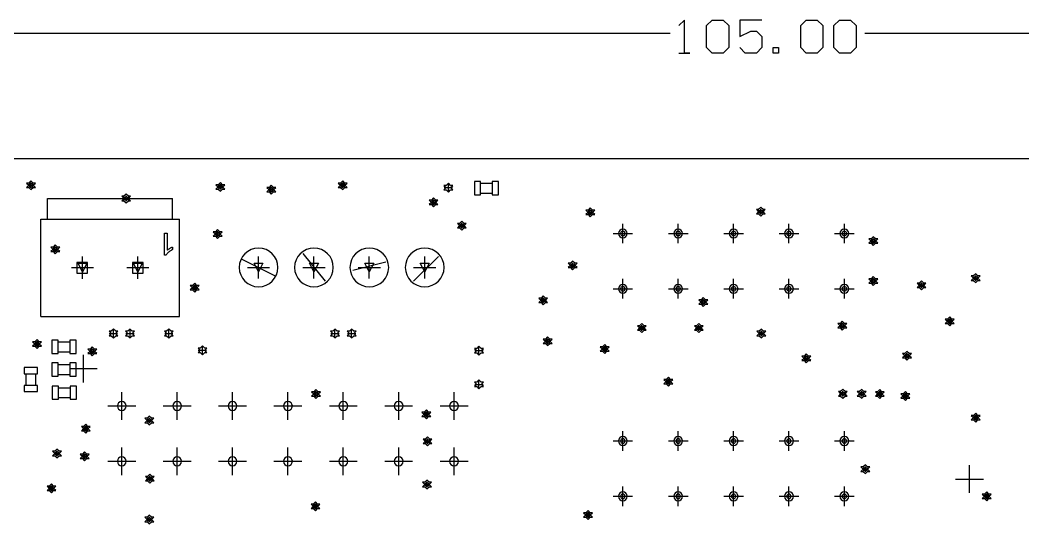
# Model space of a CAD drawing. Extents: x -1.38 to 3.87, y -2.67 to 0.8.
# Drawn here: x -0.184 to 1.627, y -0.113 to 0.798 of the extents above; entities that cross this region are included whole.
import ezdxf

# ---------------------------------------------------------------- set-up
doc = ezdxf.new("R2010")
doc.units = 0
doc.layers.get('0').update_dxf_attribs({"linetype": 'CONTINUOUS'})
for name, color, linetype in [('gd1', 1, 'CONTINUOUS'), ('gg1', 1, 'CONTINUOUS'), ('gm1', 6, 'CONTINUOUS'), ('gm8', 1, 'CONTINUOUS')]:
    doc.layers.add(name, color=color, linetype=linetype)

# ---------------------------------------------------------------- blocks, each defined once
blk = doc.blocks.new('D22')
blk.add_lwpolyline([(-0.0059, -0.012), (0.0059, -0.012), (0.0059, 0.012), (-0.0059, 0.012)], close=True)
blk = doc.blocks.new('D23')
blk.add_lwpolyline([(-0.0055, -0.012), (0.0055, -0.012), (0.0055, 0.012), (-0.0055, 0.012)], close=True)
blk = doc.blocks.new('D24')
blk.add_lwpolyline([(-0.012, -0.0059), (0.012, -0.0059), (0.012, 0.0059), (-0.012, 0.0059)], close=True)
blk = doc.blocks.new('D25')
blk.add_lwpolyline([(-0.012, -0.0055), (0.012, -0.0055), (0.012, 0.0055), (-0.012, 0.0055)], close=True)
blk = doc.blocks.new('D30')
blk.add_lwpolyline([(-0.00935, -0.0097), (0.00935, -0.0097), (0.00935, 0.0097), (-0.00935, 0.0097)], close=True)
blk = doc.blocks.new('D31')
blk.add_lwpolyline([(-0.0095, -0.0097), (0.0095, -0.0097), (0.0095, 0.0097), (-0.0095, 0.0097)], close=True)
blk = doc.blocks.new('D55')
blk.add_lwpolyline([(-0.0059, -0.012), (0.0059, -0.012), (0.0059, 0.012), (-0.0059, 0.012)], close=True)

msp = doc.modelspace()

# ---------------------------------------------------------------- linework, layer by layer
at = {"layer": 'gd1', "color": 1}
for points in [[(-0.164, 0.491), (-0.16, 0.495), (-0.156, 0.495), (-0.16, 0.499), (-0.156, 0.503), (-0.16, 0.503), (-0.164, 0.507), (-0.168, 0.503), (-0.172, 0.503), (-0.168, 0.499), (-0.172, 0.495), (-0.168, 0.495), (-0.164, 0.491)], [(-0.164, 0.495), (-0.162, 0.497), (-0.16, 0.497), (-0.162, 0.499), (-0.16, 0.501), (-0.162, 0.501), (-0.164, 0.503), (-0.166, 0.501), (-0.168, 0.501), (-0.166, 0.499), (-0.168, 0.497), (-0.166, 0.497), (-0.164, 0.495)], [(0.178, 0.488), (0.182, 0.492), (0.186, 0.492), (0.182, 0.496), (0.186, 0.5), (0.182, 0.5), (0.178, 0.504), (0.174, 0.5), (0.17, 0.5), (0.174, 0.496), (0.17, 0.492), (0.174, 0.492), (0.178, 0.488)], [(0.178, 0.492), (0.18, 0.494), (0.182, 0.494), (0.18, 0.496), (0.182, 0.498), (0.18, 0.498), (0.178, 0.5), (0.176, 0.498), (0.174, 0.498), (0.176, 0.496), (0.174, 0.494), (0.176, 0.494), (0.178, 0.492)], [(0.27, 0.483), (0.274, 0.487), (0.278, 0.487), (0.274, 0.491), (0.278, 0.495), (0.274, 0.495), (0.27, 0.499), (0.266, 0.495), (0.262, 0.495), (0.266, 0.491), (0.262, 0.487), (0.266, 0.487), (0.27, 0.483)], [(0.27, 0.487), (0.272, 0.489), (0.274, 0.489), (0.272, 0.491), (0.274, 0.493), (0.272, 0.493), (0.27, 0.495), (0.268, 0.493), (0.266, 0.493), (0.268, 0.491), (0.266, 0.489), (0.268, 0.489), (0.27, 0.487)], [(0.399, 0.491), (0.403, 0.495), (0.407, 0.495), (0.403, 0.499), (0.407, 0.503), (0.403, 0.503), (0.399, 0.507), (0.395, 0.503), (0.391, 0.503), (0.395, 0.499), (0.391, 0.495), (0.395, 0.495), (0.399, 0.491)], [(0.399, 0.495), (0.401, 0.497), (0.403, 0.497), (0.401, 0.499), (0.403, 0.501), (0.401, 0.501), (0.399, 0.503), (0.397, 0.501), (0.395, 0.501), (0.397, 0.499), (0.395, 0.497), (0.397, 0.497), (0.399, 0.495)], [(0.5897, 0.4867), (0.5937, 0.4907), (0.5977, 0.4907), (0.5937, 0.4947), (0.5977, 0.4987), (0.5937, 0.4987), (0.5897, 0.5027), (0.5857, 0.4987), (0.5817, 0.4987), (0.5857, 0.4947), (0.5817, 0.4907), (0.5857, 0.4907), (0.5897, 0.4867)], [(0.008, 0.467), (0.012, 0.471), (0.016, 0.471), (0.012, 0.475), (0.016, 0.479), (0.012, 0.479), (0.008, 0.483), (0.004, 0.479), (0, 0.479), (0.004, 0.475), (0, 0.471), (0.004, 0.471), (0.008, 0.467)], [(0.008, 0.471), (0.01, 0.473), (0.012, 0.473), (0.01, 0.475), (0.012, 0.477), (0.01, 0.477), (0.008, 0.479), (0.006, 0.477), (0.004, 0.477), (0.006, 0.475), (0.004, 0.473), (0.006, 0.473), (0.008, 0.471)], [(0.563, 0.46), (0.567, 0.464), (0.571, 0.464), (0.567, 0.468), (0.571, 0.472), (0.567, 0.472), (0.563, 0.476), (0.559, 0.472), (0.555, 0.472), (0.559, 0.468), (0.555, 0.464), (0.559, 0.464), (0.563, 0.46)], [(0.563, 0.464), (0.565, 0.466), (0.567, 0.466), (0.565, 0.468), (0.567, 0.47), (0.565, 0.47), (0.563, 0.472), (0.561, 0.47), (0.559, 0.47), (0.561, 0.468), (0.559, 0.466), (0.561, 0.466), (0.563, 0.464)], [(0.846, 0.442), (0.85, 0.446), (0.854, 0.446), (0.85, 0.45), (0.854, 0.454), (0.85, 0.454), (0.846, 0.458), (0.842, 0.454), (0.838, 0.454), (0.842, 0.45), (0.838, 0.446), (0.842, 0.446), (0.846, 0.442)], [(0.846, 0.446), (0.848, 0.448), (0.85, 0.448), (0.848, 0.45), (0.85, 0.452), (0.848, 0.452), (0.846, 0.454), (0.844, 0.452), (0.842, 0.452), (0.844, 0.45), (0.842, 0.448), (0.844, 0.448), (0.846, 0.446)], [(1.154, 0.443), (1.158, 0.447), (1.162, 0.447), (1.158, 0.451), (1.162, 0.455), (1.158, 0.455), (1.154, 0.459), (1.15, 0.455), (1.146, 0.455), (1.15, 0.451), (1.146, 0.447), (1.15, 0.447), (1.154, 0.443)], [(1.154, 0.447), (1.156, 0.449), (1.158, 0.449), (1.156, 0.451), (1.158, 0.453), (1.156, 0.453), (1.154, 0.455), (1.152, 0.453), (1.15, 0.453), (1.152, 0.451), (1.15, 0.449), (1.152, 0.449), (1.154, 0.447)], [(0.173, 0.403), (0.177, 0.407), (0.181, 0.407), (0.177, 0.411), (0.181, 0.415), (0.177, 0.415), (0.173, 0.419), (0.169, 0.415), (0.165, 0.415), (0.169, 0.411), (0.165, 0.407), (0.169, 0.407), (0.173, 0.403)], [(0.614, 0.418), (0.618, 0.422), (0.622, 0.422), (0.618, 0.426), (0.622, 0.43), (0.618, 0.43), (0.614, 0.434), (0.61, 0.43), (0.606, 0.43), (0.61, 0.426), (0.606, 0.422), (0.61, 0.422), (0.614, 0.418)], [(0.614, 0.422), (0.616, 0.424), (0.618, 0.424), (0.616, 0.426), (0.618, 0.428), (0.616, 0.428), (0.614, 0.43), (0.612, 0.428), (0.61, 0.428), (0.612, 0.426), (0.61, 0.424), (0.612, 0.424), (0.614, 0.422)], [(0.173, 0.407), (0.175, 0.409), (0.177, 0.409), (0.175, 0.411), (0.177, 0.413), (0.175, 0.413), (0.173, 0.415), (0.171, 0.413), (0.169, 0.413), (0.171, 0.411), (0.169, 0.409), (0.171, 0.409), (0.173, 0.407)], [(1.357, 0.39), (1.361, 0.394), (1.365, 0.394), (1.361, 0.398), (1.365, 0.402), (1.361, 0.402), (1.357, 0.406), (1.353, 0.402), (1.349, 0.402), (1.353, 0.398), (1.349, 0.394), (1.353, 0.394), (1.357, 0.39)], [(1.357, 0.394), (1.359, 0.396), (1.361, 0.396), (1.359, 0.398), (1.361, 0.4), (1.359, 0.4), (1.357, 0.402), (1.355, 0.4), (1.353, 0.4), (1.355, 0.398), (1.353, 0.396), (1.355, 0.396), (1.357, 0.394)], [(-0.12, 0.375), (-0.116, 0.379), (-0.112, 0.379), (-0.116, 0.383), (-0.112, 0.387), (-0.116, 0.387), (-0.12, 0.391), (-0.124, 0.387), (-0.128, 0.387), (-0.124, 0.383), (-0.128, 0.379), (-0.124, 0.379), (-0.12, 0.375)], [(-0.12, 0.379), (-0.118, 0.381), (-0.116, 0.381), (-0.118, 0.383), (-0.116, 0.385), (-0.118, 0.385), (-0.12, 0.387), (-0.122, 0.385), (-0.124, 0.385), (-0.122, 0.383), (-0.124, 0.381), (-0.122, 0.381), (-0.12, 0.379)], [(-0.071, 0.342), (-0.079, 0.358), (-0.063, 0.358), (-0.071, 0.342)], [(0.029, 0.342), (0.021, 0.358), (0.037, 0.358), (0.029, 0.342)], [(0.247, 0.3424), (0.239, 0.3584), (0.255, 0.3584), (0.247, 0.3424)], [(0.347, 0.3424), (0.339, 0.3584), (0.355, 0.3584), (0.347, 0.3424)], [(0.447, 0.3424), (0.439, 0.3584), (0.455, 0.3584), (0.447, 0.3424)], [(0.547, 0.3424), (0.539, 0.3584), (0.555, 0.3584), (0.547, 0.3424)], [(0.814, 0.346), (0.818, 0.35), (0.822, 0.35), (0.818, 0.354), (0.822, 0.358), (0.818, 0.358), (0.814, 0.362), (0.81, 0.358), (0.806, 0.358), (0.81, 0.354), (0.806, 0.35), (0.81, 0.35), (0.814, 0.346)], [(0.814, 0.35), (0.816, 0.352), (0.818, 0.352), (0.816, 0.354), (0.818, 0.356), (0.816, 0.356), (0.814, 0.358), (0.812, 0.356), (0.81, 0.356), (0.812, 0.354), (0.81, 0.352), (0.812, 0.352), (0.814, 0.35)], [(1.357, 0.318), (1.361, 0.322), (1.365, 0.322), (1.361, 0.326), (1.365, 0.33), (1.361, 0.33), (1.357, 0.334), (1.353, 0.33), (1.349, 0.33), (1.353, 0.326), (1.349, 0.322), (1.353, 0.322), (1.357, 0.318)], [(1.357, 0.322), (1.359, 0.324), (1.361, 0.324), (1.359, 0.326), (1.361, 0.328), (1.359, 0.328), (1.357, 0.33), (1.355, 0.328), (1.353, 0.328), (1.355, 0.326), (1.353, 0.324), (1.355, 0.324), (1.357, 0.322)], [(1.444, 0.31), (1.448, 0.314), (1.452, 0.314), (1.448, 0.318), (1.452, 0.322), (1.448, 0.322), (1.444, 0.326), (1.44, 0.322), (1.436, 0.322), (1.44, 0.318), (1.436, 0.314), (1.44, 0.314), (1.444, 0.31)], [(1.542, 0.323), (1.546, 0.327), (1.55, 0.327), (1.546, 0.331), (1.55, 0.335), (1.546, 0.335), (1.542, 0.339), (1.538, 0.335), (1.534, 0.335), (1.538, 0.331), (1.534, 0.327), (1.538, 0.327), (1.542, 0.323)], [(1.542, 0.327), (1.544, 0.329), (1.546, 0.329), (1.544, 0.331), (1.546, 0.333), (1.544, 0.333), (1.542, 0.335), (1.54, 0.333), (1.538, 0.333), (1.54, 0.331), (1.538, 0.329), (1.54, 0.329), (1.542, 0.327)], [(0.1317, 0.3057), (0.1357, 0.3097), (0.1397, 0.3097), (0.1357, 0.3137), (0.1397, 0.3177), (0.1357, 0.3177), (0.1317, 0.3217), (0.1277, 0.3177), (0.1237, 0.3177), (0.1277, 0.3137), (0.1237, 0.3097), (0.1277, 0.3097), (0.1317, 0.3057)], [(0.1317, 0.3097), (0.1337, 0.3117), (0.1357, 0.3117), (0.1337, 0.3137), (0.1357, 0.3157), (0.1337, 0.3157), (0.1317, 0.3177), (0.1297, 0.3157), (0.1277, 0.3157), (0.1297, 0.3137), (0.1277, 0.3117), (0.1297, 0.3117), (0.1317, 0.3097)], [(1.444, 0.314), (1.446, 0.316), (1.448, 0.316), (1.446, 0.318), (1.448, 0.32), (1.446, 0.32), (1.444, 0.322), (1.442, 0.32), (1.44, 0.32), (1.442, 0.318), (1.44, 0.316), (1.442, 0.316), (1.444, 0.314)], [(0.761, 0.283), (0.765, 0.287), (0.769, 0.287), (0.765, 0.291), (0.769, 0.295), (0.765, 0.295), (0.761, 0.299), (0.757, 0.295), (0.753, 0.295), (0.757, 0.291), (0.753, 0.287), (0.757, 0.287), (0.761, 0.283)], [(0.761, 0.287), (0.763, 0.289), (0.765, 0.289), (0.763, 0.291), (0.765, 0.293), (0.763, 0.293), (0.761, 0.295), (0.759, 0.293), (0.757, 0.293), (0.759, 0.291), (0.757, 0.289), (0.759, 0.289), (0.761, 0.287)], [(1.05, 0.28), (1.054, 0.284), (1.058, 0.284), (1.054, 0.288), (1.058, 0.292), (1.054, 0.292), (1.05, 0.296), (1.046, 0.292), (1.042, 0.292), (1.046, 0.288), (1.042, 0.284), (1.046, 0.284), (1.05, 0.28)], [(1.05, 0.284), (1.052, 0.286), (1.054, 0.286), (1.052, 0.288), (1.054, 0.29), (1.052, 0.29), (1.05, 0.292), (1.048, 0.29), (1.046, 0.29), (1.048, 0.288), (1.046, 0.286), (1.048, 0.286), (1.05, 0.284)], [(1.495, 0.245), (1.499, 0.249), (1.503, 0.249), (1.499, 0.253), (1.503, 0.257), (1.499, 0.257), (1.495, 0.261), (1.491, 0.257), (1.487, 0.257), (1.491, 0.253), (1.487, 0.249), (1.491, 0.249), (1.495, 0.245)], [(1.495, 0.249), (1.497, 0.251), (1.499, 0.251), (1.497, 0.253), (1.499, 0.255), (1.497, 0.255), (1.495, 0.257), (1.493, 0.255), (1.491, 0.255), (1.493, 0.253), (1.491, 0.251), (1.493, 0.251), (1.495, 0.249)], [(-0.015, 0.223), (-0.011, 0.227), (-0.007, 0.227), (-0.011, 0.231), (-0.007, 0.235), (-0.011, 0.235), (-0.015, 0.239), (-0.019, 0.235), (-0.023, 0.235), (-0.019, 0.231), (-0.023, 0.227), (-0.019, 0.227), (-0.015, 0.223)], [(0.015, 0.223), (0.019, 0.227), (0.023, 0.227), (0.019, 0.231), (0.023, 0.235), (0.019, 0.235), (0.015, 0.239), (0.011, 0.235), (0.007, 0.235), (0.011, 0.231), (0.007, 0.227), (0.011, 0.227), (0.015, 0.223)], [(0.085, 0.223), (0.089, 0.227), (0.093, 0.227), (0.089, 0.231), (0.093, 0.235), (0.089, 0.235), (0.085, 0.239), (0.081, 0.235), (0.077, 0.235), (0.081, 0.231), (0.077, 0.227), (0.081, 0.227), (0.085, 0.223)], [(0.385, 0.223), (0.389, 0.227), (0.393, 0.227), (0.389, 0.231), (0.393, 0.235), (0.389, 0.235), (0.385, 0.239), (0.381, 0.235), (0.377, 0.235), (0.381, 0.231), (0.377, 0.227), (0.381, 0.227), (0.385, 0.223)], [(0.415, 0.223), (0.419, 0.227), (0.423, 0.227), (0.419, 0.231), (0.423, 0.235), (0.419, 0.235), (0.415, 0.239), (0.411, 0.235), (0.407, 0.235), (0.411, 0.231), (0.407, 0.227), (0.411, 0.227), (0.415, 0.223)], [(0.939, 0.233), (0.943, 0.237), (0.947, 0.237), (0.943, 0.241), (0.947, 0.245), (0.943, 0.245), (0.939, 0.249), (0.935, 0.245), (0.931, 0.245), (0.935, 0.241), (0.931, 0.237), (0.935, 0.237), (0.939, 0.233)], [(0.939, 0.237), (0.941, 0.239), (0.943, 0.239), (0.941, 0.241), (0.943, 0.243), (0.941, 0.243), (0.939, 0.245), (0.937, 0.243), (0.935, 0.243), (0.937, 0.241), (0.935, 0.239), (0.937, 0.239), (0.939, 0.237)], [(1.042, 0.233), (1.046, 0.237), (1.05, 0.237), (1.046, 0.241), (1.05, 0.245), (1.046, 0.245), (1.042, 0.249), (1.038, 0.245), (1.034, 0.245), (1.038, 0.241), (1.034, 0.237), (1.038, 0.237), (1.042, 0.233)], [(1.042, 0.237), (1.044, 0.239), (1.046, 0.239), (1.044, 0.241), (1.046, 0.243), (1.044, 0.243), (1.042, 0.245), (1.04, 0.243), (1.038, 0.243), (1.04, 0.241), (1.038, 0.239), (1.04, 0.239), (1.042, 0.237)], [(1.155, 0.223), (1.159, 0.227), (1.163, 0.227), (1.159, 0.231), (1.163, 0.235), (1.159, 0.235), (1.155, 0.239), (1.151, 0.235), (1.147, 0.235), (1.151, 0.231), (1.147, 0.227), (1.151, 0.227), (1.155, 0.223)], [(1.301, 0.237), (1.305, 0.241), (1.309, 0.241), (1.305, 0.245), (1.309, 0.249), (1.305, 0.249), (1.301, 0.253), (1.297, 0.249), (1.293, 0.249), (1.297, 0.245), (1.293, 0.241), (1.297, 0.241), (1.301, 0.237)], [(1.301, 0.241), (1.303, 0.243), (1.305, 0.243), (1.303, 0.245), (1.305, 0.247), (1.303, 0.247), (1.301, 0.249), (1.299, 0.247), (1.297, 0.247), (1.299, 0.245), (1.297, 0.243), (1.299, 0.243), (1.301, 0.241)], [(-0.153, 0.204), (-0.149, 0.208), (-0.145, 0.208), (-0.149, 0.212), (-0.145, 0.216), (-0.149, 0.216), (-0.153, 0.22), (-0.157, 0.216), (-0.161, 0.216), (-0.157, 0.212), (-0.161, 0.208), (-0.157, 0.208), (-0.153, 0.204)], [(0.769, 0.209), (0.773, 0.213), (0.777, 0.213), (0.773, 0.217), (0.777, 0.221), (0.773, 0.221), (0.769, 0.225), (0.765, 0.221), (0.761, 0.221), (0.765, 0.217), (0.761, 0.213), (0.765, 0.213), (0.769, 0.209)], [(0.769, 0.213), (0.771, 0.215), (0.773, 0.215), (0.771, 0.217), (0.773, 0.219), (0.771, 0.219), (0.769, 0.221), (0.767, 0.219), (0.765, 0.219), (0.767, 0.217), (0.765, 0.215), (0.767, 0.215), (0.769, 0.213)], [(1.155, 0.227), (1.157, 0.229), (1.159, 0.229), (1.157, 0.231), (1.159, 0.233), (1.157, 0.233), (1.155, 0.235), (1.153, 0.233), (1.151, 0.233), (1.153, 0.231), (1.151, 0.229), (1.153, 0.229), (1.155, 0.227)], [(-0.153, 0.208), (-0.151, 0.21), (-0.149, 0.21), (-0.151, 0.212), (-0.149, 0.214), (-0.151, 0.214), (-0.153, 0.216), (-0.155, 0.214), (-0.157, 0.214), (-0.155, 0.212), (-0.157, 0.21), (-0.155, 0.21), (-0.153, 0.208)], [(-0.0533, 0.1907), (-0.0493, 0.1947), (-0.0453, 0.1947), (-0.0493, 0.1987), (-0.0453, 0.2027), (-0.0493, 0.2027), (-0.0533, 0.2067), (-0.0573, 0.2027), (-0.0613, 0.2027), (-0.0573, 0.1987), (-0.0613, 0.1947), (-0.0573, 0.1947), (-0.0533, 0.1907)], [(-0.0533, 0.1947), (-0.0513, 0.1967), (-0.0493, 0.1967), (-0.0513, 0.1987), (-0.0493, 0.2007), (-0.0513, 0.2007), (-0.0533, 0.2027), (-0.0553, 0.2007), (-0.0573, 0.2007), (-0.0553, 0.1987), (-0.0573, 0.1967), (-0.0553, 0.1967), (-0.0533, 0.1947)], [(0.1457, 0.1927), (0.1497, 0.1967), (0.1537, 0.1967), (0.1497, 0.2007), (0.1537, 0.2047), (0.1497, 0.2047), (0.1457, 0.2087), (0.1417, 0.2047), (0.1377, 0.2047), (0.1417, 0.2007), (0.1377, 0.1967), (0.1417, 0.1967), (0.1457, 0.1927)], [(0.645, 0.192), (0.649, 0.196), (0.653, 0.196), (0.649, 0.2), (0.653, 0.204), (0.649, 0.204), (0.645, 0.208), (0.641, 0.204), (0.637, 0.204), (0.641, 0.2), (0.637, 0.196), (0.641, 0.196), (0.645, 0.192)], [(0.872, 0.195), (0.876, 0.199), (0.88, 0.199), (0.876, 0.203), (0.88, 0.207), (0.876, 0.207), (0.872, 0.211), (0.868, 0.207), (0.864, 0.207), (0.868, 0.203), (0.864, 0.199), (0.868, 0.199), (0.872, 0.195)], [(0.872, 0.199), (0.874, 0.201), (0.876, 0.201), (0.874, 0.203), (0.876, 0.205), (0.874, 0.205), (0.872, 0.207), (0.87, 0.205), (0.868, 0.205), (0.87, 0.203), (0.868, 0.201), (0.87, 0.201), (0.872, 0.199)], [(1.236, 0.178), (1.24, 0.182), (1.244, 0.182), (1.24, 0.186), (1.244, 0.19), (1.24, 0.19), (1.236, 0.194), (1.232, 0.19), (1.228, 0.19), (1.232, 0.186), (1.228, 0.182), (1.232, 0.182), (1.236, 0.178)], [(1.236, 0.182), (1.238, 0.184), (1.24, 0.184), (1.238, 0.186), (1.24, 0.188), (1.238, 0.188), (1.236, 0.19), (1.234, 0.188), (1.232, 0.188), (1.234, 0.186), (1.232, 0.184), (1.234, 0.184), (1.236, 0.182)], [(1.4177, 0.1827), (1.4217, 0.1867), (1.4257, 0.1867), (1.4217, 0.1907), (1.4257, 0.1947), (1.4217, 0.1947), (1.4177, 0.1987), (1.4137, 0.1947), (1.4097, 0.1947), (1.4137, 0.1907), (1.4097, 0.1867), (1.4137, 0.1867), (1.4177, 0.1827)], [(1.4177, 0.1867), (1.4197, 0.1887), (1.4217, 0.1887), (1.4197, 0.1907), (1.4217, 0.1927), (1.4197, 0.1927), (1.4177, 0.1947), (1.4157, 0.1927), (1.4137, 0.1927), (1.4157, 0.1907), (1.4137, 0.1887), (1.4157, 0.1887), (1.4177, 0.1867)], [(0.645, 0.131), (0.649, 0.135), (0.653, 0.135), (0.649, 0.139), (0.653, 0.143), (0.649, 0.143), (0.645, 0.147), (0.641, 0.143), (0.637, 0.143), (0.641, 0.139), (0.637, 0.135), (0.641, 0.135), (0.645, 0.131)], [(0.987, 0.136), (0.991, 0.14), (0.995, 0.14), (0.991, 0.144), (0.995, 0.148), (0.991, 0.148), (0.987, 0.152), (0.983, 0.148), (0.979, 0.148), (0.983, 0.144), (0.979, 0.14), (0.983, 0.14), (0.987, 0.136)], [(0.987, 0.14), (0.989, 0.142), (0.991, 0.142), (0.989, 0.144), (0.991, 0.146), (0.989, 0.146), (0.987, 0.148), (0.985, 0.146), (0.983, 0.146), (0.985, 0.144), (0.983, 0.142), (0.985, 0.142), (0.987, 0.14)], [(0.3507, 0.1137), (0.3547, 0.1177), (0.3587, 0.1177), (0.3547, 0.1217), (0.3587, 0.1257), (0.3547, 0.1257), (0.3507, 0.1297), (0.3467, 0.1257), (0.3427, 0.1257), (0.3467, 0.1217), (0.3427, 0.1177), (0.3467, 0.1177), (0.3507, 0.1137)], [(1.302, 0.114), (1.306, 0.118), (1.31, 0.118), (1.306, 0.122), (1.31, 0.126), (1.306, 0.126), (1.302, 0.13), (1.298, 0.126), (1.294, 0.126), (1.298, 0.122), (1.294, 0.118), (1.298, 0.118), (1.302, 0.114)], [(1.336, 0.114), (1.34, 0.118), (1.344, 0.118), (1.34, 0.122), (1.344, 0.126), (1.34, 0.126), (1.336, 0.13), (1.332, 0.126), (1.328, 0.126), (1.332, 0.122), (1.328, 0.118), (1.332, 0.118), (1.336, 0.114)], [(1.3687, 0.1137), (1.3727, 0.1177), (1.3767, 0.1177), (1.3727, 0.1217), (1.3767, 0.1257), (1.3727, 0.1257), (1.3687, 0.1297), (1.3647, 0.1257), (1.3607, 0.1257), (1.3647, 0.1217), (1.3607, 0.1177), (1.3647, 0.1177), (1.3687, 0.1137)], [(0.3507, 0.1177), (0.3527, 0.1197), (0.3547, 0.1197), (0.3527, 0.1217), (0.3547, 0.1237), (0.3527, 0.1237), (0.3507, 0.1257), (0.3487, 0.1237), (0.3467, 0.1237), (0.3487, 0.1217), (0.3467, 0.1197), (0.3487, 0.1197), (0.3507, 0.1177)], [(1.302, 0.118), (1.304, 0.12), (1.306, 0.12), (1.304, 0.122), (1.306, 0.124), (1.304, 0.124), (1.302, 0.126), (1.3, 0.124), (1.298, 0.124), (1.3, 0.122), (1.298, 0.12), (1.3, 0.12), (1.302, 0.118)], [(1.336, 0.118), (1.338, 0.12), (1.34, 0.12), (1.338, 0.122), (1.34, 0.124), (1.338, 0.124), (1.336, 0.126), (1.334, 0.124), (1.332, 0.124), (1.334, 0.122), (1.332, 0.12), (1.334, 0.12), (1.336, 0.118)], [(1.3687, 0.1177), (1.3707, 0.1197), (1.3727, 0.1197), (1.3707, 0.1217), (1.3727, 0.1237), (1.3707, 0.1237), (1.3687, 0.1257), (1.3667, 0.1237), (1.3647, 0.1237), (1.3667, 0.1217), (1.3647, 0.1197), (1.3667, 0.1197), (1.3687, 0.1177)], [(1.415, 0.11), (1.419, 0.114), (1.423, 0.114), (1.419, 0.118), (1.423, 0.122), (1.419, 0.122), (1.415, 0.126), (1.411, 0.122), (1.407, 0.122), (1.411, 0.118), (1.407, 0.114), (1.411, 0.114), (1.415, 0.11)], [(1.415, 0.114), (1.417, 0.116), (1.419, 0.116), (1.417, 0.118), (1.419, 0.12), (1.417, 0.12), (1.415, 0.122), (1.413, 0.12), (1.411, 0.12), (1.413, 0.118), (1.411, 0.116), (1.413, 0.116), (1.415, 0.114)], [(0.55, 0.077), (0.554, 0.081), (0.558, 0.081), (0.554, 0.085), (0.558, 0.089), (0.554, 0.089), (0.55, 0.093), (0.546, 0.089), (0.542, 0.089), (0.546, 0.085), (0.542, 0.081), (0.546, 0.081), (0.55, 0.077)], [(0.0497, 0.0657), (0.0537, 0.0697), (0.0577, 0.0697), (0.0537, 0.0737), (0.0577, 0.0777), (0.0537, 0.0777), (0.0497, 0.0817), (0.0457, 0.0777), (0.0417, 0.0777), (0.0457, 0.0737), (0.0417, 0.0697), (0.0457, 0.0697), (0.0497, 0.0657)], [(0.0497, 0.0697), (0.0517, 0.0717), (0.0537, 0.0717), (0.0517, 0.0737), (0.0537, 0.0757), (0.0517, 0.0757), (0.0497, 0.0777), (0.0477, 0.0757), (0.0457, 0.0757), (0.0477, 0.0737), (0.0457, 0.0717), (0.0477, 0.0717), (0.0497, 0.0697)], [(0.55, 0.081), (0.552, 0.083), (0.554, 0.083), (0.552, 0.085), (0.554, 0.087), (0.552, 0.087), (0.55, 0.089), (0.548, 0.087), (0.546, 0.087), (0.548, 0.085), (0.546, 0.083), (0.548, 0.083), (0.55, 0.081)], [(1.542, 0.071), (1.546, 0.075), (1.55, 0.075), (1.546, 0.079), (1.55, 0.083), (1.546, 0.083), (1.542, 0.087), (1.538, 0.083), (1.534, 0.083), (1.538, 0.079), (1.534, 0.075), (1.538, 0.075), (1.542, 0.071)], [(1.542, 0.075), (1.544, 0.077), (1.546, 0.077), (1.544, 0.079), (1.546, 0.081), (1.544, 0.081), (1.542, 0.083), (1.54, 0.081), (1.538, 0.081), (1.54, 0.079), (1.538, 0.077), (1.54, 0.077), (1.542, 0.075)], [(-0.065, 0.051), (-0.061, 0.055), (-0.057, 0.055), (-0.061, 0.059), (-0.057, 0.063), (-0.061, 0.063), (-0.065, 0.067), (-0.069, 0.063), (-0.073, 0.063), (-0.069, 0.059), (-0.073, 0.055), (-0.069, 0.055), (-0.065, 0.051)], [(-0.065, 0.055), (-0.063, 0.057), (-0.061, 0.057), (-0.063, 0.059), (-0.061, 0.061), (-0.063, 0.061), (-0.065, 0.063), (-0.067, 0.061), (-0.069, 0.061), (-0.067, 0.059), (-0.069, 0.057), (-0.067, 0.057), (-0.065, 0.055)], [(0.552, 0.028), (0.556, 0.032), (0.56, 0.032), (0.556, 0.036), (0.56, 0.04), (0.556, 0.04), (0.552, 0.044), (0.548, 0.04), (0.544, 0.04), (0.548, 0.036), (0.544, 0.032), (0.548, 0.032), (0.552, 0.028)], [(0.552, 0.032), (0.554, 0.034), (0.556, 0.034), (0.554, 0.036), (0.556, 0.038), (0.554, 0.038), (0.552, 0.04), (0.55, 0.038), (0.548, 0.038), (0.55, 0.036), (0.548, 0.034), (0.55, 0.034), (0.552, 0.032)], [(-0.117, 0.006), (-0.113, 0.01), (-0.109, 0.01), (-0.113, 0.014), (-0.109, 0.018), (-0.113, 0.018), (-0.117, 0.022), (-0.121, 0.018), (-0.125, 0.018), (-0.121, 0.014), (-0.125, 0.01), (-0.121, 0.01), (-0.117, 0.006)], [(-0.117, 0.01), (-0.115, 0.012), (-0.113, 0.012), (-0.115, 0.014), (-0.113, 0.016), (-0.115, 0.016), (-0.117, 0.018), (-0.119, 0.016), (-0.121, 0.016), (-0.119, 0.014), (-0.121, 0.012), (-0.119, 0.012), (-0.117, 0.01)], [(-0.067, 0.001), (-0.063, 0.005), (-0.059, 0.005), (-0.063, 0.009), (-0.059, 0.013), (-0.063, 0.013), (-0.067, 0.017), (-0.071, 0.013), (-0.075, 0.013), (-0.071, 0.009), (-0.075, 0.005), (-0.071, 0.005), (-0.067, 0.001)], [(-0.067, 0.005), (-0.065, 0.007), (-0.063, 0.007), (-0.065, 0.009), (-0.063, 0.011), (-0.065, 0.011), (-0.067, 0.013), (-0.069, 0.011), (-0.071, 0.011), (-0.069, 0.009), (-0.071, 0.007), (-0.069, 0.007), (-0.067, 0.005)], [(1.3427, -0.0223), (1.3467, -0.0183), (1.3507, -0.0183), (1.3467, -0.0143), (1.3507, -0.0103), (1.3467, -0.0103), (1.3427, -0.0063), (1.3387, -0.0103), (1.3347, -0.0103), (1.3387, -0.0143), (1.3347, -0.0183), (1.3387, -0.0183), (1.3427, -0.0223)], [(1.3427, -0.0183), (1.3447, -0.0163), (1.3467, -0.0163), (1.3447, -0.0143), (1.3467, -0.0123), (1.3447, -0.0123), (1.3427, -0.0103), (1.3407, -0.0123), (1.3387, -0.0123), (1.3407, -0.0143), (1.3387, -0.0163), (1.3407, -0.0163), (1.3427, -0.0183)], [(0.0507, -0.0393), (0.0547, -0.0353), (0.0587, -0.0353), (0.0547, -0.0313), (0.0587, -0.0273), (0.0547, -0.0273), (0.0507, -0.0233), (0.0467, -0.0273), (0.0427, -0.0273), (0.0467, -0.0313), (0.0427, -0.0353), (0.0467, -0.0353), (0.0507, -0.0393)], [(0.0507, -0.0353), (0.0527, -0.0333), (0.0547, -0.0333), (0.0527, -0.0313), (0.0547, -0.0293), (0.0527, -0.0293), (0.0507, -0.0273), (0.0487, -0.0293), (0.0467, -0.0293), (0.0487, -0.0313), (0.0467, -0.0333), (0.0487, -0.0333), (0.0507, -0.0353)], [(0.551, -0.05), (0.555, -0.046), (0.559, -0.046), (0.555, -0.042), (0.559, -0.038), (0.555, -0.038), (0.551, -0.034), (0.547, -0.038), (0.543, -0.038), (0.547, -0.042), (0.543, -0.046), (0.547, -0.046), (0.551, -0.05)], [(-0.127, -0.057), (-0.123, -0.053), (-0.119, -0.053), (-0.123, -0.049), (-0.119, -0.045), (-0.123, -0.045), (-0.127, -0.041), (-0.131, -0.045), (-0.135, -0.045), (-0.131, -0.049), (-0.135, -0.053), (-0.131, -0.053), (-0.127, -0.057)], [(-0.127, -0.053), (-0.125, -0.051), (-0.123, -0.051), (-0.125, -0.049), (-0.123, -0.047), (-0.125, -0.047), (-0.127, -0.045), (-0.129, -0.047), (-0.131, -0.047), (-0.129, -0.049), (-0.131, -0.051), (-0.129, -0.051), (-0.127, -0.053)], [(0.551, -0.046), (0.553, -0.044), (0.555, -0.044), (0.553, -0.042), (0.555, -0.04), (0.553, -0.04), (0.551, -0.038), (0.549, -0.04), (0.547, -0.04), (0.549, -0.042), (0.547, -0.044), (0.549, -0.044), (0.551, -0.046)], [(1.5617, -0.0713), (1.5657, -0.0673), (1.5697, -0.0673), (1.5657, -0.0633), (1.5697, -0.0593), (1.5657, -0.0593), (1.5617, -0.0553), (1.5577, -0.0593), (1.5537, -0.0593), (1.5577, -0.0633), (1.5537, -0.0673), (1.5577, -0.0673), (1.5617, -0.0713)], [(1.5617, -0.0673), (1.5637, -0.0653), (1.5657, -0.0653), (1.5637, -0.0633), (1.5657, -0.0613), (1.5637, -0.0613), (1.5617, -0.0593), (1.5597, -0.0613), (1.5577, -0.0613), (1.5597, -0.0633), (1.5577, -0.0653), (1.5597, -0.0653), (1.5617, -0.0673)], [(0.3497, -0.0893), (0.3537, -0.0853), (0.3577, -0.0853), (0.3537, -0.0813), (0.3577, -0.0773), (0.3537, -0.0773), (0.3497, -0.0733), (0.3457, -0.0773), (0.3417, -0.0773), (0.3457, -0.0813), (0.3417, -0.0853), (0.3457, -0.0853), (0.3497, -0.0893)], [(0.3497, -0.0853), (0.3517, -0.0833), (0.3537, -0.0833), (0.3517, -0.0813), (0.3537, -0.0793), (0.3517, -0.0793), (0.3497, -0.0773), (0.3477, -0.0793), (0.3457, -0.0793), (0.3477, -0.0813), (0.3457, -0.0833), (0.3477, -0.0833), (0.3497, -0.0853)], [(0.842, -0.105), (0.846, -0.101), (0.85, -0.101), (0.846, -0.097), (0.85, -0.093), (0.846, -0.093), (0.842, -0.089), (0.838, -0.093), (0.834, -0.093), (0.838, -0.097), (0.834, -0.101), (0.838, -0.101), (0.842, -0.105)], [(0.0497, -0.1133), (0.0537, -0.1093), (0.0577, -0.1093), (0.0537, -0.1053), (0.0577, -0.1013), (0.0537, -0.1013), (0.0497, -0.0973), (0.0457, -0.1013), (0.0417, -0.1013), (0.0457, -0.1053), (0.0417, -0.1093), (0.0457, -0.1093), (0.0497, -0.1133)], [(0.0497, -0.1093), (0.0517, -0.1073), (0.0537, -0.1073), (0.0517, -0.1053), (0.0537, -0.1033), (0.0517, -0.1033), (0.0497, -0.1013), (0.0477, -0.1033), (0.0457, -0.1033), (0.0477, -0.1053), (0.0457, -0.1073), (0.0477, -0.1073), (0.0497, -0.1093)], [(0.842, -0.101), (0.844, -0.099), (0.846, -0.099), (0.844, -0.097), (0.846, -0.095), (0.844, -0.095), (0.842, -0.093), (0.84, -0.095), (0.838, -0.095), (0.84, -0.097), (0.838, -0.099), (0.84, -0.099), (0.842, -0.101)]]:
    msp.add_lwpolyline(points, dxfattribs=at)
for points in [[(0.9127, 0.4117), (0.9127, 0.4117), (0.9127, 0.4117, 1), (0.8967, 0.4117), (0.8967, 0.4117), (0.8967, 0.4117, 1), (0.9127, 0.4117), (0.9127, 0.4117)], [(1.0127, 0.4117), (1.0127, 0.4117), (1.0127, 0.4117, 1), (0.9967, 0.4117), (0.9967, 0.4117), (0.9967, 0.4117, 1), (1.0127, 0.4117), (1.0127, 0.4117)], [(1.1127, 0.4117), (1.1127, 0.4117), (1.1127, 0.4117, 1), (1.0967, 0.4117), (1.0967, 0.4117), (1.0967, 0.4117, 1), (1.1127, 0.4117), (1.1127, 0.4117)], [(1.2127, 0.4117), (1.2127, 0.4117), (1.2127, 0.4117, 1), (1.1967, 0.4117), (1.1967, 0.4117), (1.1967, 0.4117, 1), (1.2127, 0.4117), (1.2127, 0.4117)], [(1.3127, 0.4117), (1.3127, 0.4117), (1.3127, 0.4117, 1), (1.2967, 0.4117), (1.2967, 0.4117), (1.2967, 0.4117, 1), (1.3127, 0.4117), (1.3127, 0.4117)], [(0.9087, 0.4117), (0.9087, 0.4117), (0.9087, 0.4117, 1), (0.9007, 0.4117), (0.9007, 0.4117), (0.9007, 0.4117, 1), (0.9087, 0.4117), (0.9087, 0.4117)], [(1.0087, 0.4117), (1.0087, 0.4117), (1.0087, 0.4117, 1), (1.0007, 0.4117), (1.0007, 0.4117), (1.0007, 0.4117, 1), (1.0087, 0.4117), (1.0087, 0.4117)], [(1.1087, 0.4117), (1.1087, 0.4117), (1.1087, 0.4117, 1), (1.1007, 0.4117), (1.1007, 0.4117), (1.1007, 0.4117, 1), (1.1087, 0.4117), (1.1087, 0.4117)], [(1.2087, 0.4117), (1.2087, 0.4117), (1.2087, 0.4117, 1), (1.2007, 0.4117), (1.2007, 0.4117), (1.2007, 0.4117, 1), (1.2087, 0.4117), (1.2087, 0.4117)], [(1.3087, 0.4117), (1.3087, 0.4117), (1.3087, 0.4117, 1), (1.3007, 0.4117), (1.3007, 0.4117), (1.3007, 0.4117, 1), (1.3087, 0.4117), (1.3087, 0.4117)], [(0.9127, 0.3117), (0.9127, 0.3117), (0.9127, 0.3117, 1), (0.8967, 0.3117), (0.8967, 0.3117), (0.8967, 0.3117, 1), (0.9127, 0.3117), (0.9127, 0.3117)], [(0.9087, 0.3117), (0.9087, 0.3117), (0.9087, 0.3117, 1), (0.9007, 0.3117), (0.9007, 0.3117), (0.9007, 0.3117, 1), (0.9087, 0.3117), (0.9087, 0.3117)], [(1.0127, 0.3117), (1.0127, 0.3117), (1.0127, 0.3117, 1), (0.9967, 0.3117), (0.9967, 0.3117), (0.9967, 0.3117, 1), (1.0127, 0.3117), (1.0127, 0.3117)], [(1.0087, 0.3117), (1.0087, 0.3117), (1.0087, 0.3117, 1), (1.0007, 0.3117), (1.0007, 0.3117), (1.0007, 0.3117, 1), (1.0087, 0.3117), (1.0087, 0.3117)], [(1.1127, 0.3117), (1.1127, 0.3117), (1.1127, 0.3117, 1), (1.0967, 0.3117), (1.0967, 0.3117), (1.0967, 0.3117, 1), (1.1127, 0.3117), (1.1127, 0.3117)], [(1.1087, 0.3117), (1.1087, 0.3117), (1.1087, 0.3117, 1), (1.1007, 0.3117), (1.1007, 0.3117), (1.1007, 0.3117, 1), (1.1087, 0.3117), (1.1087, 0.3117)], [(1.2127, 0.3117), (1.2127, 0.3117), (1.2127, 0.3117, 1), (1.1967, 0.3117), (1.1967, 0.3117), (1.1967, 0.3117, 1), (1.2127, 0.3117), (1.2127, 0.3117)], [(1.2087, 0.3117), (1.2087, 0.3117), (1.2087, 0.3117, 1), (1.2007, 0.3117), (1.2007, 0.3117), (1.2007, 0.3117, 1), (1.2087, 0.3117), (1.2087, 0.3117)], [(1.3127, 0.3117), (1.3127, 0.3117), (1.3127, 0.3117, 1), (1.2967, 0.3117), (1.2967, 0.3117), (1.2967, 0.3117, 1), (1.3127, 0.3117), (1.3127, 0.3117)], [(1.3087, 0.3117), (1.3087, 0.3117), (1.3087, 0.3117, 1), (1.3007, 0.3117), (1.3007, 0.3117), (1.3007, 0.3117, 1), (1.3087, 0.3117), (1.3087, 0.3117)], [(0.008, 0.1), (0.008, 0.1), (0.008, 0.1, 1), (-0.008, 0.1), (-0.008, 0.1), (-0.008, 0.1, 1), (0.008, 0.1), (0.008, 0.1)], [(0.108, 0.1), (0.108, 0.1), (0.108, 0.1, 1), (0.092, 0.1), (0.092, 0.1), (0.092, 0.1, 1), (0.108, 0.1), (0.108, 0.1)], [(0.208, 0.1), (0.208, 0.1), (0.208, 0.1, 1), (0.192, 0.1), (0.192, 0.1), (0.192, 0.1, 1), (0.208, 0.1), (0.208, 0.1)], [(0.308, 0.1), (0.308, 0.1), (0.308, 0.1, 1), (0.292, 0.1), (0.292, 0.1), (0.292, 0.1, 1), (0.308, 0.1), (0.308, 0.1)], [(0.408, 0.1), (0.408, 0.1), (0.408, 0.1, 1), (0.392, 0.1), (0.392, 0.1), (0.392, 0.1, 1), (0.408, 0.1), (0.408, 0.1)], [(0.508, 0.1), (0.508, 0.1), (0.508, 0.1, 1), (0.492, 0.1), (0.492, 0.1), (0.492, 0.1, 1), (0.508, 0.1), (0.508, 0.1)], [(0.608, 0.1), (0.608, 0.1), (0.608, 0.1, 1), (0.592, 0.1), (0.592, 0.1), (0.592, 0.1, 1), (0.608, 0.1), (0.608, 0.1)], [(0.9127, 0.0367), (0.9127, 0.0367), (0.9127, 0.0367, 1), (0.8967, 0.0367), (0.8967, 0.0367), (0.8967, 0.0367, 1), (0.9127, 0.0367), (0.9127, 0.0367)], [(0.9087, 0.0367), (0.9087, 0.0367), (0.9087, 0.0367, 1), (0.9007, 0.0367), (0.9007, 0.0367), (0.9007, 0.0367, 1), (0.9087, 0.0367), (0.9087, 0.0367)], [(1.0127, 0.0367), (1.0127, 0.0367), (1.0127, 0.0367, 1), (0.9967, 0.0367), (0.9967, 0.0367), (0.9967, 0.0367, 1), (1.0127, 0.0367), (1.0127, 0.0367)], [(1.0087, 0.0367), (1.0087, 0.0367), (1.0087, 0.0367, 1), (1.0007, 0.0367), (1.0007, 0.0367), (1.0007, 0.0367, 1), (1.0087, 0.0367), (1.0087, 0.0367)], [(1.1127, 0.0367), (1.1127, 0.0367), (1.1127, 0.0367, 1), (1.0967, 0.0367), (1.0967, 0.0367), (1.0967, 0.0367, 1), (1.1127, 0.0367), (1.1127, 0.0367)], [(1.1087, 0.0367), (1.1087, 0.0367), (1.1087, 0.0367, 1), (1.1007, 0.0367), (1.1007, 0.0367), (1.1007, 0.0367, 1), (1.1087, 0.0367), (1.1087, 0.0367)], [(1.2127, 0.0367), (1.2127, 0.0367), (1.2127, 0.0367, 1), (1.1967, 0.0367), (1.1967, 0.0367), (1.1967, 0.0367, 1), (1.2127, 0.0367), (1.2127, 0.0367)], [(1.2087, 0.0367), (1.2087, 0.0367), (1.2087, 0.0367, 1), (1.2007, 0.0367), (1.2007, 0.0367), (1.2007, 0.0367, 1), (1.2087, 0.0367), (1.2087, 0.0367)], [(1.3127, 0.0367), (1.3127, 0.0367), (1.3127, 0.0367, 1), (1.2967, 0.0367), (1.2967, 0.0367), (1.2967, 0.0367, 1), (1.3127, 0.0367), (1.3127, 0.0367)], [(1.3087, 0.0367), (1.3087, 0.0367), (1.3087, 0.0367, 1), (1.3007, 0.0367), (1.3007, 0.0367), (1.3007, 0.0367, 1), (1.3087, 0.0367), (1.3087, 0.0367)], [(0.008, 0), (0.008, 0), (0.008, 0, 1), (-0.008, 0), (-0.008, 0), (-0.008, 0, 1), (0.008, 0), (0.008, 0)], [(0.108, 0), (0.108, 0), (0.108, 0, 1), (0.092, 0), (0.092, 0), (0.092, 0, 1), (0.108, 0), (0.108, 0)], [(0.208, 0), (0.208, 0), (0.208, 0, 1), (0.192, 0), (0.192, 0), (0.192, 0, 1), (0.208, 0), (0.208, 0)], [(0.308, 0), (0.308, 0), (0.308, 0, 1), (0.292, 0), (0.292, 0), (0.292, 0, 1), (0.308, 0), (0.308, 0)], [(0.408, 0), (0.408, 0), (0.408, 0, 1), (0.392, 0), (0.392, 0), (0.392, 0, 1), (0.408, 0), (0.408, 0)], [(0.508, 0), (0.508, 0), (0.508, 0, 1), (0.492, 0), (0.492, 0), (0.492, 0, 1), (0.508, 0), (0.508, 0)], [(0.608, 0), (0.608, 0), (0.608, 0, 1), (0.592, 0), (0.592, 0), (0.592, 0, 1), (0.608, 0), (0.608, 0)], [(0.9127, -0.0633), (0.9127, -0.0633), (0.9127, -0.0633, 1), (0.8967, -0.0633), (0.8967, -0.0633), (0.8967, -0.0633, 1), (0.9127, -0.0633), (0.9127, -0.0633)], [(0.9087, -0.0633), (0.9087, -0.0633), (0.9087, -0.0633, 1), (0.9007, -0.0633), (0.9007, -0.0633), (0.9007, -0.0633, 1), (0.9087, -0.0633), (0.9087, -0.0633)], [(1.0127, -0.0633), (1.0127, -0.0633), (1.0127, -0.0633, 1), (0.9967, -0.0633), (0.9967, -0.0633), (0.9967, -0.0633, 1), (1.0127, -0.0633), (1.0127, -0.0633)], [(1.0087, -0.0633), (1.0087, -0.0633), (1.0087, -0.0633, 1), (1.0007, -0.0633), (1.0007, -0.0633), (1.0007, -0.0633, 1), (1.0087, -0.0633), (1.0087, -0.0633)], [(1.1127, -0.0633), (1.1127, -0.0633), (1.1127, -0.0633, 1), (1.0967, -0.0633), (1.0967, -0.0633), (1.0967, -0.0633, 1), (1.1127, -0.0633), (1.1127, -0.0633)], [(1.1087, -0.0633), (1.1087, -0.0633), (1.1087, -0.0633, 1), (1.1007, -0.0633), (1.1007, -0.0633), (1.1007, -0.0633, 1), (1.1087, -0.0633), (1.1087, -0.0633)], [(1.2127, -0.0633), (1.2127, -0.0633), (1.2127, -0.0633, 1), (1.1967, -0.0633), (1.1967, -0.0633), (1.1967, -0.0633, 1), (1.2127, -0.0633), (1.2127, -0.0633)], [(1.2087, -0.0633), (1.2087, -0.0633), (1.2087, -0.0633, 1), (1.2007, -0.0633), (1.2007, -0.0633), (1.2007, -0.0633, 1), (1.2087, -0.0633), (1.2087, -0.0633)], [(1.3127, -0.0633), (1.3127, -0.0633), (1.3127, -0.0633, 1), (1.2967, -0.0633), (1.2967, -0.0633), (1.2967, -0.0633, 1), (1.3127, -0.0633), (1.3127, -0.0633)], [(1.3087, -0.0633), (1.3087, -0.0633), (1.3087, -0.0633, 1), (1.3007, -0.0633), (1.3007, -0.0633), (1.3007, -0.0633, 1), (1.3087, -0.0633), (1.3087, -0.0633)]]:
    msp.add_lwpolyline(points, format="xyb", dxfattribs=at)
at = {"layer": 'gg1', "color": 1}
for points in [[(-0.169, 0.499), (-0.159, 0.499)], [(-0.164, 0.494), (-0.164, 0.504)], [(0.173, 0.496), (0.183, 0.496)], [(0.178, 0.491), (0.178, 0.501)], [(0.265, 0.491), (0.275, 0.491)], [(0.27, 0.486), (0.27, 0.496)], [(0.394, 0.499), (0.404, 0.499)], [(0.399, 0.494), (0.399, 0.504)], [(0.5822, 0.4947), (0.5972, 0.4947)], [(0.5897, 0.4872), (0.5897, 0.5022)], [(0.003, 0.475), (0.013, 0.475)], [(0.008, 0.47), (0.008, 0.48)], [(0.563, 0.463), (0.563, 0.473)], [(0.558, 0.468), (0.568, 0.468)], [(0.846, 0.445), (0.846, 0.455)], [(1.154, 0.446), (1.154, 0.456)], [(0.841, 0.45), (0.851, 0.45)], [(1.149, 0.451), (1.159, 0.451)], [(0.609, 0.426), (0.619, 0.426)], [(0.614, 0.421), (0.614, 0.431)], [(0.9047, 0.394), (0.9047, 0.4295)], [(1.0047, 0.394), (1.0047, 0.4295)], [(1.1047, 0.394), (1.1047, 0.4295)], [(1.2047, 0.394), (1.2047, 0.4295)], [(1.3047, 0.394), (1.3047, 0.4295)], [(0.168, 0.411), (0.178, 0.411)], [(0.173, 0.406), (0.173, 0.416)], [(0.887, 0.4117), (0.9225, 0.4117)], [(0.987, 0.4117), (1.0225, 0.4117)], [(1.087, 0.4117), (1.1225, 0.4117)], [(1.187, 0.4117), (1.2225, 0.4117)], [(1.287, 0.4117), (1.3225, 0.4117)], [(1.357, 0.393), (1.357, 0.403)], [(-0.125, 0.383), (-0.115, 0.383)], [(-0.12, 0.378), (-0.12, 0.388)], [(1.352, 0.398), (1.362, 0.398)], [(-0.071, 0.33), (-0.071, 0.37)], [(0.029, 0.33), (0.029, 0.37)], [(0.247, 0.3304), (0.247, 0.3704)], [(0.347, 0.3304), (0.347, 0.3704)], [(0.447, 0.3304), (0.447, 0.3704)], [(0.547, 0.3304), (0.547, 0.3704)], [(-0.091, 0.35), (-0.051, 0.35)], [(0.009, 0.35), (0.049, 0.35)], [(0.227, 0.3504), (0.267, 0.3504)], [(0.327, 0.3504), (0.367, 0.3504)], [(0.427, 0.3504), (0.467, 0.3504)], [(0.527, 0.3504), (0.567, 0.3504)], [(0.809, 0.354), (0.819, 0.354)], [(0.814, 0.349), (0.814, 0.359)], [(0.9047, 0.294), (0.9047, 0.3295)], [(1.0047, 0.294), (1.0047, 0.3295)], [(1.1047, 0.294), (1.1047, 0.3295)], [(1.2047, 0.294), (1.2047, 0.3295)], [(1.3047, 0.294), (1.3047, 0.3295)], [(1.352, 0.326), (1.362, 0.326)], [(1.357, 0.321), (1.357, 0.331)], [(1.537, 0.331), (1.547, 0.331)], [(1.542, 0.326), (1.542, 0.336)], [(0.1267, 0.3137), (0.1367, 0.3137)], [(0.1317, 0.3087), (0.1317, 0.3187)], [(0.887, 0.3117), (0.9225, 0.3117)], [(0.987, 0.3117), (1.0225, 0.3117)], [(1.087, 0.3117), (1.1225, 0.3117)], [(1.187, 0.3117), (1.2225, 0.3117)], [(1.287, 0.3117), (1.3225, 0.3117)], [(1.439, 0.318), (1.449, 0.318)], [(1.444, 0.313), (1.444, 0.323)], [(0.756, 0.291), (0.766, 0.291)], [(0.761, 0.286), (0.761, 0.296)], [(1.05, 0.283), (1.05, 0.293)], [(1.045, 0.288), (1.055, 0.288)], [(1.495, 0.248), (1.495, 0.258)], [(-0.015, 0.2235), (-0.015, 0.2385)], [(0.015, 0.2235), (0.015, 0.2385)], [(0.085, 0.2235), (0.085, 0.2385)], [(0.385, 0.2235), (0.385, 0.2385)], [(0.415, 0.2235), (0.415, 0.2385)], [(0.934, 0.241), (0.944, 0.241)], [(0.939, 0.236), (0.939, 0.246)], [(1.037, 0.241), (1.047, 0.241)], [(1.042, 0.236), (1.042, 0.246)], [(1.155, 0.226), (1.155, 0.236)], [(1.296, 0.245), (1.306, 0.245)], [(1.301, 0.24), (1.301, 0.25)], [(1.49, 0.253), (1.5, 0.253)], [(-0.0225, 0.231), (-0.0075, 0.231)], [(0.0075, 0.231), (0.0225, 0.231)], [(0.0775, 0.231), (0.0925, 0.231)], [(0.3775, 0.231), (0.3925, 0.231)], [(0.4075, 0.231), (0.4225, 0.231)], [(0.769, 0.212), (0.769, 0.222)], [(1.15, 0.231), (1.16, 0.231)], [(-0.158, 0.212), (-0.148, 0.212)], [(-0.153, 0.207), (-0.153, 0.217)], [(-0.0533, 0.1937), (-0.0533, 0.2037)], [(0.1382, 0.2007), (0.1532, 0.2007)], [(0.1457, 0.1932), (0.1457, 0.2082)], [(0.6375, 0.2), (0.6525, 0.2)], [(0.645, 0.1925), (0.645, 0.2075)], [(0.764, 0.217), (0.774, 0.217)], [(0.867, 0.203), (0.877, 0.203)], [(0.872, 0.198), (0.872, 0.208)], [(-0.0583, 0.1987), (-0.0483, 0.1987)], [(1.231, 0.186), (1.241, 0.186)], [(1.236, 0.181), (1.236, 0.191)], [(1.4127, 0.1907), (1.4227, 0.1907)], [(1.4177, 0.1857), (1.4177, 0.1957)], [(0.645, 0.1315), (0.645, 0.1465)], [(0.987, 0.139), (0.987, 0.149)], [(0.6375, 0.139), (0.6525, 0.139)], [(0.982, 0.144), (0.992, 0.144)], [(1.302, 0.117), (1.302, 0.127)], [(1.336, 0.117), (1.336, 0.127)], [(0, 0.0748), (0, 0.1252)], [(0.1, 0.0748), (0.1, 0.1252)], [(0.2, 0.0748), (0.2, 0.1252)], [(0.3, 0.0748), (0.3, 0.1252)], [(0.3457, 0.1217), (0.3557, 0.1217)], [(0.3507, 0.1167), (0.3507, 0.1267)], [(0.4, 0.0748), (0.4, 0.1252)], [(0.5, 0.0748), (0.5, 0.1252)], [(0.6, 0.0748), (0.6, 0.1252)], [(1.297, 0.122), (1.307, 0.122)], [(1.331, 0.122), (1.341, 0.122)], [(1.3637, 0.1217), (1.3737, 0.1217)], [(1.3687, 0.1167), (1.3687, 0.1267)], [(1.41, 0.118), (1.42, 0.118)], [(1.415, 0.113), (1.415, 0.123)], [(-0.0252, 0.1), (0.0252, 0.1)], [(0.0748, 0.1), (0.1252, 0.1)], [(0.1748, 0.1), (0.2252, 0.1)], [(0.2748, 0.1), (0.3252, 0.1)], [(0.3748, 0.1), (0.4252, 0.1)], [(0.4748, 0.1), (0.5252, 0.1)], [(0.5748, 0.1), (0.6252, 0.1)], [(0.0447, 0.0737), (0.0547, 0.0737)], [(0.0497, 0.0687), (0.0497, 0.0787)], [(0.545, 0.085), (0.555, 0.085)], [(0.55, 0.08), (0.55, 0.09)], [(1.537, 0.079), (1.547, 0.079)], [(1.542, 0.074), (1.542, 0.084)], [(-0.07, 0.059), (-0.06, 0.059)], [(-0.065, 0.054), (-0.065, 0.064)], [(0.9047, 0.019), (0.9047, 0.0545)], [(1.0047, 0.019), (1.0047, 0.0545)], [(1.1047, 0.019), (1.1047, 0.0545)], [(1.2047, 0.019), (1.2047, 0.0545)], [(1.3047, 0.019), (1.3047, 0.0545)], [(0.552, 0.031), (0.552, 0.041)], [(0.887, 0.0367), (0.9225, 0.0367)], [(0.987, 0.0367), (1.0225, 0.0367)], [(1.087, 0.0367), (1.1225, 0.0367)], [(1.187, 0.0367), (1.2225, 0.0367)], [(1.287, 0.0367), (1.3225, 0.0367)], [(-0.117, 0.009), (-0.117, 0.019)], [(0, -0.0252), (0, 0.0252)], [(0.1, -0.0252), (0.1, 0.0252)], [(0.2, -0.0252), (0.2, 0.0252)], [(0.3, -0.0252), (0.3, 0.0252)], [(0.4, -0.0252), (0.4, 0.0252)], [(0.5, -0.0252), (0.5, 0.0252)], [(0.547, 0.036), (0.557, 0.036)], [(0.6, -0.0252), (0.6, 0.0252)], [(-0.122, 0.014), (-0.112, 0.014)], [(-0.072, 0.009), (-0.062, 0.009)], [(-0.067, 0.004), (-0.067, 0.014)], [(-0.0252, 0), (0.0252, 0)], [(0.0748, 0), (0.1252, 0)], [(0.1748, 0), (0.2252, 0)], [(0.2748, 0), (0.3252, 0)], [(0.3748, 0), (0.4252, 0)], [(0.4748, 0), (0.5252, 0)], [(0.5748, 0), (0.6252, 0)], [(1.3377, -0.0143), (1.3477, -0.0143)], [(1.3427, -0.0193), (1.3427, -0.0093)], [(0.0457, -0.0313), (0.0557, -0.0313)], [(0.0507, -0.0363), (0.0507, -0.0263)], [(-0.132, -0.049), (-0.122, -0.049)], [(-0.127, -0.054), (-0.127, -0.044)], [(0.546, -0.042), (0.556, -0.042)], [(0.551, -0.047), (0.551, -0.037)], [(0.9047, -0.081), (0.9047, -0.0455)], [(1.0047, -0.081), (1.0047, -0.0455)], [(1.1047, -0.081), (1.1047, -0.0455)], [(1.2047, -0.081), (1.2047, -0.0455)], [(1.3047, -0.081), (1.3047, -0.0455)], [(0.887, -0.0633), (0.9225, -0.0633)], [(0.987, -0.0633), (1.0225, -0.0633)], [(1.087, -0.0633), (1.1225, -0.0633)], [(1.187, -0.0633), (1.2225, -0.0633)], [(1.287, -0.0633), (1.3225, -0.0633)], [(1.5567, -0.0633), (1.5667, -0.0633)], [(1.5617, -0.0683), (1.5617, -0.0583)], [(0.3447, -0.0813), (0.3547, -0.0813)], [(0.3497, -0.0863), (0.3497, -0.0763)], [(0.0447, -0.1053), (0.0547, -0.1053)], [(0.0497, -0.1103), (0.0497, -0.1003)], [(0.837, -0.097), (0.847, -0.097)], [(0.842, -0.102), (0.842, -0.092)]]:
    msp.add_lwpolyline(points, dxfattribs=at)
at = {"layer": 'gm1', "color": 6}
msp.add_lwpolyline([(-0.885, 0.5473), (3.2489, 0.5473)], dxfattribs=at)
at = {"layer": 'gm8', "color": 1}
for points in [[(1.006, 0.7377), (1.026, 0.7377), (1.016, 0.7377), (1.016, 0.7976), (1.006, 0.7876)], [(1.056, 0.7876), (1.066, 0.7976), (1.086, 0.7976), (1.096, 0.7876), (1.096, 0.7477), (1.086, 0.7377), (1.066, 0.7377), (1.056, 0.7477), (1.056, 0.7876)], [(1.1559, 0.7976), (1.1159, 0.7976), (1.1159, 0.7677), (1.1359, 0.7776), (1.1459, 0.7776), (1.1559, 0.7677), (1.1559, 0.7477), (1.1459, 0.7377), (1.1259, 0.7377), (1.1159, 0.7477)], [(1.2259, 0.7876), (1.2359, 0.7976), (1.2559, 0.7976), (1.2659, 0.7876), (1.2659, 0.7477), (1.2559, 0.7377), (1.2359, 0.7377), (1.2259, 0.7477), (1.2259, 0.7876)], [(1.2859, 0.7876), (1.2959, 0.7976), (1.3159, 0.7976), (1.3259, 0.7876), (1.3259, 0.7477), (1.3159, 0.7377), (1.2959, 0.7377), (1.2859, 0.7477), (1.2859, 0.7876)], [(-0.885, 0.7737), (0.99, 0.7737)], [(1.3419, 0.7737), (3.2489, 0.7737)], [(1.1759, 0.7377), (1.1759, 0.7477), (1.1859, 0.7477), (1.1859, 0.7377), (1.1759, 0.7377)], [(0.6487, 0.5026), (0.6684, 0.5026)], [(-0.134, 0.4375), (-0.134, 0.475)], [(-0.134, 0.475), (0.0915, 0.475)], [(0.0915, 0.4375), (0.0915, 0.475)], [(0.6487, 0.4847), (0.6684, 0.4847)], [(-0.146, 0.4375), (-0.134, 0.4375), (0.0915, 0.4375), (0.104, 0.4375)], [(-0.146, 0.262), (-0.146, 0.4375)], [(0.104, 0.262), (0.104, 0.4375)], [(0.0818, 0.3814), (0.0818, 0.3815), (0.0821, 0.3817), (0.0825, 0.382), (0.083, 0.3824), (0.0837, 0.383), (0.0845, 0.3835), (0.0854, 0.3842), (0.0864, 0.3848), (0.0865, 0.3848), (0.0865, 0.3849), (0.0869, 0.3851), (0.0874, 0.3854), (0.0881, 0.3858), (0.0889, 0.3862), (0.0897, 0.3865), (0.0907, 0.387), (0.0915, 0.3873), (0.0915, 0.3826), (0.0914, 0.3826), (0.0913, 0.3825), (0.0911, 0.3824), (0.0908, 0.3822), (0.0905, 0.382), (0.09, 0.3818), (0.0891, 0.3813), (0.088, 0.3806), (0.0868, 0.3798), (0.0856, 0.3789), (0.0844, 0.378), (0.0844, 0.3779), (0.0843, 0.3778), (0.0839, 0.3775), (0.0834, 0.3769), (0.0827, 0.3763), (0.082, 0.3754), (0.0813, 0.3745), (0.0806, 0.3735), (0.0801, 0.3726), (0.0769, 0.3726), (0.0769, 0.4125), (0.0818, 0.4125), (0.0818, 0.3814)], [(0.217, 0.3654), (0.277, 0.3354)], [(0.327, 0.3754), (0.367, 0.3254)], [(0.527, 0.3254), (0.572, 0.3704)], [(0.417, 0.3454), (0.477, 0.3604)], [(-0.146, 0.262), (0.104, 0.262)], [(-0.114, 0.2158), (-0.0944, 0.2158)], [(-0.114, 0.198), (-0.0944, 0.198)], [(-0.0693, 0.1427), (-0.0693, 0.1927)], [(-0.114, 0.1748), (-0.0944, 0.1748)], [(-0.0943, 0.1677), (-0.0443, 0.1677)], [(-0.1728, 0.138), (-0.1728, 0.1576)], [(-0.155, 0.138), (-0.155, 0.1576)], [(-0.114, 0.157), (-0.0944, 0.157)], [(-0.1136, 0.133), (-0.094, 0.133)], [(-0.1136, 0.1152), (-0.094, 0.1152)], [(1.5307, -0.0573), (1.5307, -0.0073)], [(1.5057, -0.0323), (1.5557, -0.0323)]]:
    msp.add_lwpolyline(points, dxfattribs=at)
for points in [[(0.282, 0.3504), (0.282, 0.3504), (0.282, 0.3504, 1), (0.212, 0.3504), (0.212, 0.3504), (0.212, 0.3504, 1), (0.282, 0.3504), (0.282, 0.3504)], [(0.382, 0.3504), (0.382, 0.3504), (0.382, 0.3504, 1), (0.312, 0.3504), (0.312, 0.3504), (0.312, 0.3504, 1), (0.382, 0.3504), (0.382, 0.3504)], [(0.482, 0.3504), (0.482, 0.3504), (0.482, 0.3504, 1), (0.412, 0.3504), (0.412, 0.3504), (0.412, 0.3504, 1), (0.482, 0.3504), (0.482, 0.3504)], [(0.582, 0.3504), (0.582, 0.3504), (0.582, 0.3504, 1), (0.512, 0.3504), (0.512, 0.3504), (0.512, 0.3504, 1), (0.582, 0.3504), (0.582, 0.3504)]]:
    msp.add_lwpolyline(points, format="xyb", dxfattribs=at)

# ---------------------------------------------------------------- block references
at = {"layer": 'gm8'}
for name, p in [('D23', (0.6422, 0.4937)), ('D55', (0.6746, 0.4937)), ('D31', (-0.0715, 0.3497)), ('D30', (0.029, 0.3497)), ('D23', (-0.1205, 0.207)), ('D22', (-0.0881, 0.207)), ('D24', (-0.164, 0.1639)), ('D23', (-0.1205, 0.166)), ('D22', (-0.0881, 0.166)), ('D25', (-0.164, 0.1315)), ('D22', (-0.1199, 0.124)), ('D23', (-0.0875, 0.124))]:
    msp.add_blockref(name, p, dxfattribs=at)

doc.saveas('drawing.dxf')
